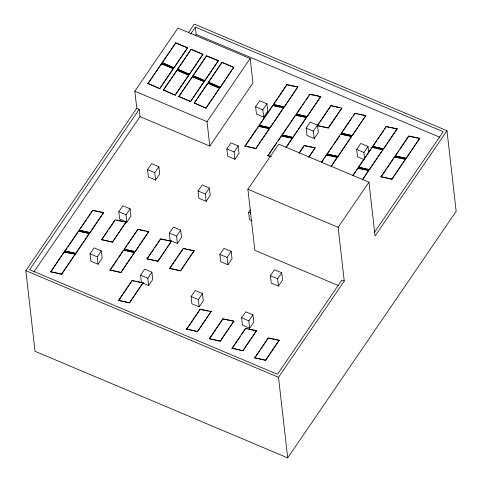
<?xml version="1.0" encoding="UTF-8"?>
<svg xmlns="http://www.w3.org/2000/svg" width="482" height="482" viewBox="0 0 482 482"><rect width="100%" height="100%" fill="white"/><g stroke="black" fill="none" stroke-linecap="round" stroke-linejoin="round"><path stroke-width="0.72" d="M134.827 91.194L177.972 28.052L250.17 58.509L252.954 82.94L209.803 146.088L140.015 116.638L139.184 109.312L136.774 108.293L134.827 91.194L207.025 121.657L209.803 146.088M147.974 83.488L161.554 63.612L173.357 68.571L159.801 88.652L147.974 83.488L159.801 88.652M162.199 62.678L175.779 42.802L187.576 47.76L174.02 67.835L162.199 62.678L174.02 67.835M147.998 83.693L161.554 63.612M162.223 62.877L175.779 42.802M188.378 32.77L194.3 24.1L446.983 130.718L456.171 211.327L287.7 457.9L35.017 351.282L25.829 270.673L136.774 108.293M139.184 109.312L29.607 269.679L277.475 374.267L341.852 280.048L344.256 281.066L278.512 377.292L287.7 457.9M190.721 33.879L195.337 27.119L443.211 131.707L374.357 232.475M33.842 272.035L140.015 116.638M195.337 35.674L196.174 34.451L195.337 27.119M159.777 88.447L173.357 68.571M173.996 67.637L187.576 47.76M163.392 89.995L176.972 70.119L188.775 75.078L175.213 95.153L163.392 89.995L175.213 95.153M177.611 69.179L191.191 49.303L202.994 54.261L189.438 74.342L177.611 69.179L189.438 74.342M163.416 90.2L176.569 70.944M177.635 69.384L191.191 49.303M50.682 271.734L64.263 251.857L75.21 254.122L61.744 274.234L50.682 271.734L61.744 274.234M64.871 250.965L78.452 231.089L89.399 233.354L75.933 253.466L64.871 250.965L75.933 253.466M79.096 230.149L92.677 210.273L103.618 212.544L90.152 232.649L79.096 230.149L90.152 232.649M50.797 271.962L64.263 251.857M64.986 251.194L67.112 248.091M67.956 246.85L77.716 232.565M80.482 228.522L86.85 219.202M87.694 217.96L90.242 214.237M91.092 212.99L92.677 210.273M175.195 94.954L188.775 75.078M189.414 74.138L202.994 54.261M178.804 96.49L192.384 76.614L204.175 81.464L190.619 101.545L178.804 96.49L190.619 101.545M193.023 75.674L206.603 55.798L218.394 60.654L204.844 80.735L193.023 75.674L204.844 80.735M178.834 96.695L192.384 76.614M193.053 75.879L206.603 55.798M61.63 273.999L75.21 254.122M75.819 253.231L89.399 233.354M90.038 232.42L103.618 212.544M190.595 101.341L204.175 81.464M204.814 80.53L218.394 60.654M90.026 253.851L94.135 247.838L101.353 250.887L102.19 258.213L98.081 264.226L90.863 261.184L90.026 253.851L97.244 256.9L98.081 264.226M118.789 211.755L122.898 205.742L130.116 208.79L130.953 216.117L126.844 222.13L119.626 219.087L118.789 211.755L126.007 214.803L126.844 222.13M147.552 169.658L151.661 163.645L158.879 166.694L159.717 174.02L155.608 180.033L148.39 176.984L147.552 169.658L154.77 172.707L155.608 180.033M194.222 102.991L207.802 83.115L219.605 88.085L206.049 108.161L194.222 102.991L206.049 108.161M208.441 82.181L222.021 62.305L233.824 67.269L220.268 87.35L208.441 82.181L220.268 87.35M194.246 103.196L207.399 83.94M208.465 82.38L222.021 62.305M101.545 239.62L115.126 219.744L126.067 222.015L112.601 242.127L101.545 239.62L112.601 242.127M101.66 239.855L107.6 231.161M108.45 229.92L114.812 220.599M97.244 256.9L101.353 250.887M126.007 214.803L130.116 208.79M154.77 172.707L158.879 166.694M112.487 241.892L126.067 222.015M206.025 107.962L219.605 88.085M220.244 87.146L233.824 67.269M207.025 121.657L250.17 58.509M109.98 269.998L123.561 250.122L134.502 252.387L121.036 272.499L109.98 269.998L121.036 272.499M124.199 249.182L137.78 229.305L148.727 231.577L135.261 251.682L124.199 249.182L135.261 251.682M110.095 270.227L117.735 259.051M118.584 257.81L123.561 250.122M124.314 249.417L126.862 245.687M127.712 244.446L137.472 230.161M120.922 272.264L134.502 252.387M135.147 251.453L148.727 231.577M118.542 300.364L132.122 280.488L143.064 282.753L129.598 302.865L118.542 300.364L129.598 302.865M146.95 258.78L160.53 238.903L171.478 241.175L158.012 261.286L146.95 258.78L158.012 261.286M119.078 299.973L132.122 280.488M147.064 259.015L153.854 249.08M154.704 247.832L157.252 244.109M158.096 242.868L160.223 239.759M140.563 275.18L144.672 269.161L151.89 272.21L152.728 279.536L148.619 285.555L141.395 282.506L140.563 275.18L147.781 278.222L148.619 285.555M169.327 233.083L173.436 227.064L180.654 230.113L181.491 237.439L177.382 243.452L170.158 240.41L169.327 233.083L176.545 236.126L177.382 243.452M198.09 190.98L202.199 184.968L209.417 188.016L210.254 195.343L206.145 201.356L198.921 198.313L198.09 190.98L205.308 194.029L206.145 201.356M226.853 148.884L230.962 142.871L238.18 145.919L239.018 153.246L234.909 159.259L227.685 156.216L226.853 148.884L234.071 151.932L234.909 159.259M255.617 106.787L259.726 100.774L266.944 103.823L267.781 111.149L263.672 117.162L256.454 114.114L255.617 106.787L262.835 109.836L263.672 117.162M129.483 302.63L143.064 282.753M157.897 261.051L171.478 241.175M147.781 278.222L151.89 272.21M176.545 236.126L180.654 230.113M205.308 194.029L209.417 188.016M234.071 151.932L238.18 145.919M262.835 109.836L266.944 103.823M244.94 146.058L258.521 126.182L269.468 128.453L256.002 148.558L244.94 146.058L256.002 148.558M259.117 125.308L272.698 105.431L283.645 107.697L270.179 127.808L259.117 125.308L270.179 127.808M273.348 104.48L286.929 84.603L297.876 86.868L284.41 106.98L273.348 104.48L284.41 106.98M245.055 146.293L249.296 140.081M250.146 138.834L256.514 129.519M257.364 128.278L258.521 126.182M259.232 125.537L272.39 106.287M273.463 104.708L277.283 99.117M278.132 97.876L286.929 84.603M169.61 268.341L183.19 248.465L194.132 250.736L180.666 270.842L169.61 268.341L180.666 270.842M169.724 268.576L176.514 258.635M177.358 257.394L182.877 249.321M255.888 148.323L269.468 128.453M270.065 127.573L283.645 107.697M284.296 106.745L297.876 86.868M180.551 270.613L194.132 250.736M270.836 156.542L267.799 155.704L281.38 135.828L292.441 138.328L286.079 147.649M281.982 134.954L295.562 115.078L306.504 117.343L293.038 137.454L281.982 134.954L293.038 137.454M296.213 114.126L309.793 94.249L320.735 96.514L307.275 116.626L296.213 114.126L307.275 116.626M267.92 155.939L276.831 142.895M278.102 141.027L281.072 136.683M282.946 133.942L289.308 124.627M290.158 123.386L295.562 115.078M296.328 114.355L301.846 106.281M302.696 105.04L304.817 101.931M305.666 100.69L309.058 95.725M338.539 285.627L254.851 250.315L247.893 189.245L278.71 144.142L368.953 182.22L375.074 235.963L446.983 130.718M285.959 147.414L292.327 138.099M292.923 137.219L306.504 117.343M307.155 116.391L320.735 96.514M191.101 296.502L195.21 290.489L202.428 293.532L203.265 300.864L199.156 306.877L191.932 303.829L191.101 296.502L198.319 299.545L199.156 306.877M219.864 254.406L223.973 248.393L231.191 251.435L232.029 258.762L227.92 264.781L220.696 261.732L219.864 254.406L227.082 257.448L227.92 264.781M252.086 220.744L249.459 219.635L248.628 212.309L250.266 209.899M306.154 128.11L310.263 122.097L317.481 125.145L318.319 132.472L314.21 138.485L306.986 135.442L306.154 128.11L313.372 131.158L314.21 138.485M198.319 299.545L202.428 293.532M227.082 257.448L231.191 251.435M313.372 131.158L317.481 125.145M330.911 105.624L317.331 125.501L328.387 128.001L341.967 108.125L330.911 105.624L339.78 107.673M331.026 105.853L317.445 125.73L328.387 128.001M299.153 152.927L304.244 145.474L315.192 147.745L308.938 157.295M299.268 153.162L304.244 145.474M186.606 329.079L200.187 309.203L211.128 311.474L197.662 331.586L186.606 329.079L197.662 331.586M186.721 329.314L200.187 309.203M328.272 127.766L341.852 107.89M308.823 157.06L315.192 147.745M197.548 331.351L211.128 311.474M321.367 162.301L326.465 154.849L337.406 157.12L331.158 166.67M327.061 153.975L340.641 134.098L351.589 136.364L338.123 156.475L327.061 153.975L338.123 156.475M341.292 133.146L354.873 113.27L365.82 115.535L352.354 135.647L341.292 133.146L352.354 135.647M321.91 161.916L324.031 158.807M324.88 157.566L326.465 154.849M327.176 154.21L329.296 151.101M330.146 149.86L332.267 146.751M333.544 144.889L339.485 136.195M341.407 133.375L352.017 117.849M353.288 115.987L354.873 113.27M209.351 338.683L222.931 318.807L233.878 321.072L220.413 341.184L209.351 338.683L220.413 341.184M209.471 338.912L222.931 318.807M331.044 166.435L337.406 157.12M338.009 156.24L351.589 136.364M352.24 135.412L365.82 115.535M220.298 340.949L233.878 321.072M241.633 317.825L245.742 311.812L252.966 314.854L253.797 322.187L249.688 328.2L242.47 325.151L241.633 317.825L248.857 320.873L249.688 328.2M270.396 275.728L274.505 269.715L281.729 272.758L282.56 280.09L278.451 286.103L271.233 283.055L270.396 275.728L277.62 278.771L278.451 286.103M364.085 159.53L357.524 156.764L356.686 149.432L360.795 143.419L368.019 146.468L368.688 152.33M248.857 320.873L252.966 314.854M277.62 278.771L281.729 272.758M364.657 159.078L363.91 152.481L368.019 146.468M232.011 348.239L245.591 328.363L256.538 330.634L243.073 350.739L232.011 348.239L243.073 350.739M232.125 348.474L240.187 336.671M241.464 334.809L245.591 328.363M352.716 175.532L357.813 168.073L368.754 170.345L362.506 179.894M358.409 167.2L371.99 147.323L382.931 149.595L369.465 169.7L358.409 167.2L369.465 169.7M372.64 146.371L386.221 126.495L397.168 128.766L383.702 148.872L372.64 146.371L383.702 148.872M352.83 175.761L355.8 171.417M356.65 170.17L357.813 168.073M358.524 167.435L364.043 159.361M364.886 158.114L371.254 148.799M372.755 146.606L376.575 141.015M377.424 139.774L383.786 130.453M384.636 129.212L386.221 126.495M242.958 350.51L256.538 330.634M362.392 179.659L368.754 170.345M369.351 169.471L382.931 149.595M383.582 148.643L397.168 128.766M344.256 281.066L338.135 227.323L368.953 182.22M254.665 357.801L268.245 337.924L279.192 340.196L265.727 360.301L254.665 357.801L265.727 360.301M254.785 358.036L259.449 351.203M260.298 349.962L268.245 337.924M380.973 176.719L394.553 156.843L405.495 159.114L392.035 179.226L380.973 176.719L392.035 179.226M395.204 155.891L408.784 136.014L419.732 138.286L406.266 158.391L395.204 155.891L406.266 158.391M381.087 176.954L386.178 169.501M387.028 168.26L394.553 156.843M395.318 156.126L398.716 151.155M399.56 149.914L408.784 136.014M265.612 360.072L279.192 340.196M391.914 178.991L405.495 159.114M406.151 158.162L419.732 138.286M287.049 84.832L297.261 86.953M320.855 96.749L309.793 94.249M355.716 113.656L357.18 113.957M358.638 114.258L365.934 115.77M386.335 126.73L394.36 128.393M395.818 128.694L397.282 128.995M280.108 107.173L272.698 105.431M281.572 107.48L283.759 107.932M409.628 136.4L419.846 138.515M295.677 115.312L305.889 117.427M351.703 136.599L340.641 134.098M375.02 148.161L371.99 147.323M376.484 148.468L383.045 149.824M258.635 126.417L269.583 128.682M394.668 157.078L400.506 158.289M401.964 158.59L405.615 159.349M288.796 137.575L281.38 135.828M290.254 137.876L292.441 138.328M304.359 145.709L313.842 147.673M326.579 155.083L337.521 157.349M357.927 168.308L363.03 169.369M364.494 169.67L368.869 170.58M267.799 155.704L271.45 156.457M92.791 210.507L103.732 212.773M116.698 220.28L126.182 222.25M145.19 231.053L137.78 229.305M146.649 231.354L148.842 231.806M170.863 241.253L160.53 238.903M194.246 250.965L183.19 248.465M84.404 232.529L78.452 231.089M85.862 232.836L89.513 233.589M124.404 250.507L125.862 250.809M127.32 251.11L134.617 252.622M64.377 252.086L72.402 253.749M73.867 254.056L75.325 254.357M132.966 280.873L134.424 281.175M135.882 281.476L143.178 282.988M200.301 309.438L208.326 311.101M209.784 311.402L211.243 311.709M223.052 319.036L233.993 321.307M245.706 328.597L247.164 328.899M248.622 329.2L256.653 330.869M269.095 338.31L279.307 340.425M206.633 56.002L218.424 60.859M192.414 76.819L204.199 81.669M176.496 43.296L187.6 47.959M191.215 49.507L202.326 54.177M222.045 62.509L233.192 67.197M161.578 63.817L173.381 68.775M188.799 75.282L176.972 70.119M219.629 88.284L207.802 83.115M196.174 34.451L439.891 137.28M356.686 149.432L363.91 152.481M247.893 189.245L338.135 227.323M248.628 212.309L250.592 213.134M25.829 270.673L278.512 377.292"/></g></svg>
